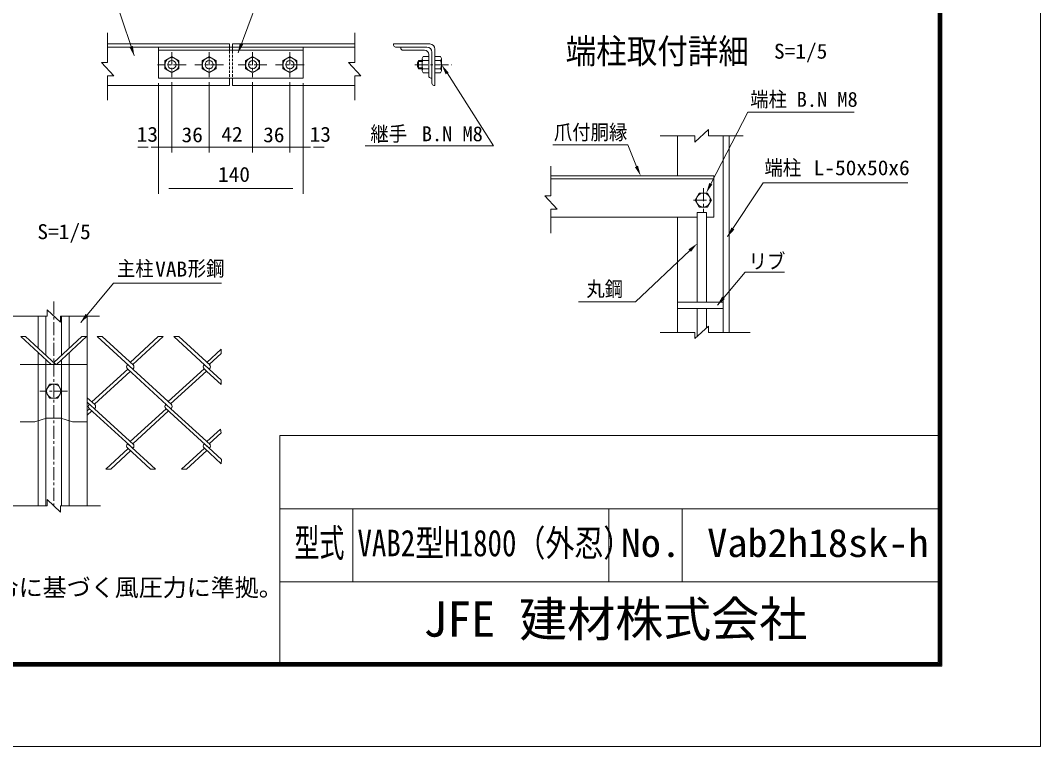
# Model space of a CAD drawing. Units: millimetres, scale not verified, with parts at other scales. Extents: x -4455 to 4455, y -3150 to 3150.
# Drawn here: x 1497 to 4455, y -3150 to -1045 of the extents above; entities that cross this region are included whole.
import ezdxf
from ezdxf.enums import TextEntityAlignment as Align

# ---------------------------------------------------------------- set-up
doc = ezdxf.new("R2010")
doc.units = ezdxf.units.MM
doc.header["$LTSCALE"] = 30
doc.linetypes.add('USER1', pattern=[2, 1.25, -0.25, 0.25, -0.25])
doc.linetypes.add('USER2', pattern=[0.375, 0.25, -0.125])
doc.layers.add('0-0_7詳細', color=7, linetype='Continuous', lineweight=18)
doc.layers.add('0-E_D-TTL', color=7, linetype='Continuous', lineweight=9)
doc.layers.add('0-D_D-TTL-TXT', color=7, linetype='Continuous')
doc.styles.add('ＭＳ ゴシック', font='')
doc.styles.get('ＭＳ ゴシック').set_extended_font_data('MS Gothic')

msp = doc.modelspace()

# ---------------------------------------------------------------- linework, layer by layer
at = {"layer": '0-0_7詳細', "color": 4}
for p, q in [((1749.59, -1167.02), (1749.59, -1081.44)), ((2465.86, -1167.02), (2465.86, -1081.44)), ((2447.86, -1167.02), (2483.86, -1205.8)), ((2465.86, -1167.02), (2447.86, -1167.02)), ((1749.59, -1205.8), (1749.59, -1275.99)), ((1749.59, -1205.8), (1767.59, -1205.8)), ((2465.86, -1205.8), (2465.86, -1275.99)), ((2465.86, -1205.8), (2483.86, -1205.8)), ((3452.63, -1379.68), (3352.18, -1379.68)), ((3452.63, -1397.68), (3491.4, -1361.68)), ((3452.63, -1379.68), (3452.63, -1397.68)), ((3491.4, -1379.68), (3491.4, -1361.68)), ((3491.4, -1379.68), (3592.85, -1379.68)), ((3035.04, -1553.29), (3035.04, -1467.71)), ((3017.04, -1553.29), (3053.04, -1592.06)), ((3035.04, -1553.29), (3017.04, -1553.29)), ((3035.04, -1592.06), (3035.04, -1662.25)), ((3035.04, -1592.06), (3053.04, -1592.06)), ((1612.49, -1919.95), (1573.72, -1883.95)), ((1573.72, -1901.95), (1573.72, -1883.95)), ((1573.72, -1901.95), (1454.14, -1901.95)), ((1612.49, -1901.95), (1725.66, -1901.95)), ((1612.49, -1901.95), (1612.49, -1919.95)), ((3452.63, -1949.58), (3352.18, -1949.58)), ((3452.63, -1967.58), (3491.4, -1931.58)), ((3452.63, -1949.58), (3452.63, -1967.58)), ((3491.4, -1949.58), (3491.4, -1931.58)), ((3491.4, -1949.58), (3612.45, -1949.58)), ((1573.72, -2452.26), (1450.91, -2452.26)), ((1573.72, -2452.26), (1573.72, -2434.26)), ((1612.49, -2470.26), (1573.72, -2434.26)), ((1612.49, -2452.26), (1729.31, -2452.26)), ((1612.49, -2452.26), (1612.49, -2470.26))]:
    msp.add_line(p, q, dxfattribs=at)
at = {"layer": '0-0_7詳細', "lineweight": 9}
for p, q in [((2102.72, -1113.37), (1749.59, -1113.37)), ((2465.86, -1122.37), (1749.59, -1122.37)), ((1896.92, -1122.37), (1896.92, -1212.37)), ((2102.72, -1122.37), (2102.72, -1113.37)), ((2465.86, -1113.37), (2111.12, -1113.37)), ((2111.12, -1122.37), (2111.12, -1113.37)), ((2316.92, -1122.37), (2316.92, -1212.37)), ((2683.66, -1113.37), (2578.66, -1113.37)), ((2578.66, -1113.37), (2578.66, -1116.37)), ((2674.66, -1122.37), (2584.66, -1122.37)), ((2599.66, -1122.37), (2674.66, -1122.37)), ((2599.66, -1122.37), (2599.66, -1125.37)), ((2316.92, -1131.37), (1896.92, -1131.37)), ((2605.66, -1131.37), (2668.66, -1131.37)), ((2680.66, -1143.37), (2680.66, -1206.37)), ((2680.66, -1196.89), (2680.66, -1149.85)), ((2689.66, -1227.37), (2689.66, -1137.37)), ((2698.66, -1233.37), (2698.66, -1128.37)), ((2714.46, -1149.85), (2698.66, -1149.85)), ((2698.66, -1149.85), (2698.66, -1196.89)), ((2717.86, -1155.73), (2714.46, -1149.85)), ((2650.8, -1185.37), (2650.8, -1161.37)), ((2661.46, -1161.37), (2650.8, -1161.37)), ((2661.46, -1191.13), (2661.46, -1155.61)), ((2663.52, -1161.37), (2680.66, -1161.37)), ((2714.46, -1161.37), (2698.66, -1161.37)), ((2316.92, -1212.37), (1896.92, -1212.37)), ((2102.72, -1233.37), (2102.72, -1212.37)), ((2111.12, -1233.37), (2111.12, -1212.37)), ((2661.46, -1185.37), (2650.8, -1185.37)), ((2661.46, -1191.13), (2664.78, -1196.89)), ((2663.52, -1185.37), (2680.66, -1185.37)), ((2664.78, -1196.89), (2680.66, -1196.89)), ((2714.46, -1185.37), (2698.66, -1185.37)), ((2714.46, -1196.89), (2698.66, -1196.89)), ((2102.72, -1233.37), (1749.59, -1233.37)), ((2465.86, -1233.37), (2111.12, -1233.37)), ((2698.66, -1233.37), (2695.66, -1233.37)), ((3401.95, -1495.73), (3401.95, -1379.68)), ((3533.95, -1949.58), (3533.95, -1379.68)), ((3551.95, -1949.58), (3551.95, -1379.68)), ((3035.04, -1495.73), (3506.95, -1495.73)), ((3035.04, -1504.73), (3506.95, -1504.73)), ((3506.95, -1495.73), (3401.95, -1495.73)), ((3424.45, -1495.73), (3424.75, -1495.73)), ((3506.95, -1615.73), (3506.95, -1495.73)), ((3035.04, -1615.73), (3459.27, -1615.73)), ((3401.95, -1949.58), (3401.95, -1615.73)), ((3459.27, -1862.21), (3459.27, -1601.79)), ((3459.27, -1601.79), (3486.27, -1601.79)), ((3486.27, -1862.21), (3486.27, -1601.79)), ((3486.27, -1615.73), (3506.95, -1615.73)), ((3533.95, -1862.21), (3401.95, -1862.21)), ((3533.95, -1880.21), (3401.95, -1880.21)), ((3459.27, -1961.42), (3459.27, -1880.21)), ((3486.27, -1936.35), (3486.27, -1880.21)), ((1548.11, -1901.95), (1548.11, -1995.11)), ((1570.61, -1901.95), (1570.61, -2015.73)), ((1615.61, -1901.95), (1615.61, -2015.73)), ((1638.11, -1901.95), (1638.11, -1995.11)), ((1690.61, -1901.95), (1690.61, -2452.26)), ((1548.11, -2008.13), (1548.11, -2452.26)), ((1638.11, -2008.13), (1638.11, -2452.26)), ((1570.61, -2028.75), (1570.61, -2452.26)), ((1615.61, -2028.75), (1615.61, -2452.26)), ((1690.61, -2042.27), (1495.6, -2042.27)), ((1495.61, -2208.51), (1538.33, -2208.51)), ((1538.33, -2208.51), (1572.48, -2198.03)), ((1572.48, -2198.03), (1613.73, -2198.03)), ((1613.73, -2198.03), (1647.9, -2208.51)), ((1647.9, -2208.51), (1690.61, -2208.51))]:
    msp.add_line(p, q, dxfattribs=at)
at = {"layer": '0-0_7詳細', "color": 3, "linetype": 'USER2'}
for p, q in [((2102.72, -1122.37), (2102.72, -1212.37)), ((2111.12, -1122.37), (2111.12, -1212.37))]:
    msp.add_line(p, q, dxfattribs=at)
at = {"layer": '0-0_7詳細', "color": 1, "linetype": 'USER1'}
for p, q in [((1935.92, -1137.42), (1935.92, -1209.17)), ((2043.92, -1137.42), (2043.92, -1209.17)), ((2169.92, -1137.42), (2169.92, -1209.17)), ((2277.92, -1137.42), (2277.92, -1209.17)), ((1977.62, -1173.37), (1894.02, -1173.37)), ((2085.62, -1173.37), (2002.02, -1173.37)), ((2211.62, -1173.37), (2128.02, -1173.37)), ((2319.62, -1173.37), (2236.02, -1173.37)), ((2640.4, -1173.37), (2746.45, -1173.37)), ((3476.95, -1531.54), (3476.95, -1600.93)), ((3448.39, -1565.73), (3505.51, -1565.73)), ((1593.11, -1860.04), (1593.11, -2452.26)), ((1633.4, -2120.15), (1552.76, -2120.15))]:
    msp.add_line(p, q, dxfattribs=at)
at = {"layer": '0-0_7詳細', "color": 1}
for p, q in [((2661.46, -1163.77), (2649.59, -1163.77)), ((2661.46, -1182.97), (2649.59, -1182.97)), ((2733.94, -1196.86), (2868.45, -1408.65)), ((1896.92, -1227.37), (1896.92, -1547.68)), ((1896.92, -1227.37), (1896.92, -1427.68)), ((1935.92, -1224.17), (1935.92, -1427.68)), ((1935.92, -1224.17), (1935.92, -1427.68)), ((2043.92, -1224.17), (2043.92, -1427.68)), ((2043.92, -1224.17), (2043.92, -1427.68)), ((2169.92, -1224.17), (2169.92, -1427.68)), ((2169.92, -1224.17), (2169.92, -1427.68)), ((2277.92, -1224.17), (2277.92, -1427.68)), ((2277.92, -1224.17), (2277.92, -1427.68)), ((2316.92, -1227.37), (2316.92, -1547.68)), ((2316.92, -1227.37), (2316.92, -1427.68)), ((3498.6, -1518.44), (3606.16, -1310.64)), ((3606.16, -1310.64), (3914.64, -1310.64)), ((1866.92, -1412.68), (1836.92, -1412.68)), ((1905.92, -1412.68), (1875.92, -1412.68)), ((1935.92, -1412.68), (1896.92, -1412.68)), ((2043.92, -1412.68), (1935.92, -1412.68)), ((1965.92, -1412.68), (1995.92, -1412.68)), ((2013.92, -1412.68), (1983.92, -1412.68)), ((2043.92, -1412.68), (2169.92, -1412.68)), ((2073.92, -1412.68), (2103.92, -1412.68)), ((2139.92, -1412.68), (2109.92, -1412.68)), ((2169.92, -1412.68), (2277.92, -1412.68)), ((2199.92, -1412.68), (2229.92, -1412.68)), ((2247.92, -1412.68), (2217.92, -1412.68)), ((2277.92, -1412.68), (2316.92, -1412.68)), ((2307.92, -1412.68), (2337.92, -1412.68)), ((2346.92, -1412.68), (2376.92, -1412.68)), ((2495.89, -1408.65), (2868.45, -1408.65)), ((3040.87, -1405.94), (3257.81, -1405.94)), ((3282.87, -1468.45), (3257.81, -1405.94)), ((1926.92, -1532.68), (2286.92, -1532.68)), ((3437.41, -1712.33), (3279.71, -1860.52)), ((3114.97, -1860.52), (3279.71, -1860.52))]:
    msp.add_line(p, q, dxfattribs=at)
at = {"layer": '0-0_7詳細', "color": 3}
for p, q in [((1585.36, -2042.27), (1497.53, -1961.78)), ((1511.74, -1961.78), (1497.53, -1961.78)), ((1599.57, -2042.27), (1511.74, -1961.78)), ((1674.47, -1961.78), (1593.11, -2036.34)), ((1688.68, -1961.78), (1600.85, -2042.27)), ((1688.68, -1961.78), (1674.47, -1961.78)), ((1823.31, -2056.86), (1719.56, -1961.78)), ((1733.77, -1961.78), (1719.56, -1961.78)), ((1824.38, -2044.82), (1733.77, -1961.78)), ((1896.5, -1961.78), (1815.14, -2036.34)), ((1910.71, -1961.78), (1822.24, -2042.85)), ((1910.71, -1961.78), (1896.5, -1961.78)), ((2044.27, -2055.87), (1941.59, -1961.78)), ((1955.8, -1961.78), (1941.59, -1961.78)), ((2046.41, -2044.82), (1955.8, -1961.78)), ((2079.19, -1997.83), (2037.16, -2036.34)), ((2079.19, -2010.85), (2044.27, -2042.85)), ((2079.19, -2010.85), (2079.19, -1997.83)), ((1808.03, -2055.87), (1704.12, -2151.09)), ((1815.14, -2062.39), (1711.23, -2157.6)), ((1808.03, -2042.85), (1806.96, -2043.83)), ((1808.03, -2042.85), (1806.96, -2043.83)), ((1933.25, -2170.62), (1806.96, -2054.89)), ((1823.31, -2054.89), (1822.24, -2055.87)), ((1935.4, -2159.56), (1823.31, -2056.86)), ((2028.99, -2054.89), (1925.08, -2150.11)), ((2036.09, -2061.4), (1932.18, -2156.62)), ((2030.06, -2042.85), (2028.99, -2043.83)), ((2030.06, -2042.85), (2028.99, -2043.83)), ((2037.16, -2062.39), (2028.99, -2054.89)), ((2079.19, -2100.9), (2037.16, -2062.39)), ((2045.71, -2054.56), (2044.27, -2055.87)), ((2045.71, -2054.56), (2044.27, -2055.87)), ((2045.34, -2054.89), (2044.27, -2055.87)), ((2045.34, -2054.89), (2044.27, -2055.87)), ((2079.19, -2087.88), (2044.27, -2055.87)), ((2079.19, -2100.9), (2079.19, -2087.88)), ((1712.3, -2158.58), (1690.61, -2138.71)), ((1711.23, -2170.62), (1690.61, -2151.73)), ((1697.02, -2157.6), (1695.95, -2158.58)), ((1697.02, -2157.6), (1695.95, -2158.58)), ((1919.04, -2157.6), (1917.97, -2158.58)), ((1919.04, -2157.6), (1917.97, -2158.58)), ((1697.02, -2170.62), (1690.61, -2176.49)), ((1704.12, -2177.13), (1690.61, -2189.52)), ((1823.31, -2286.35), (1695.95, -2169.64)), ((1712.3, -2169.64), (1711.23, -2170.62)), ((1824.38, -2274.31), (1711.23, -2170.62)), ((1919.04, -2170.62), (1815.14, -2265.84)), ((1926.15, -2177.13), (1822.24, -2272.35)), ((2045.34, -2286.35), (1917.97, -2169.64)), ((1926.15, -2177.13), (1917.97, -2169.64)), ((1934.69, -2169.3), (1933.25, -2170.62)), ((1934.32, -2169.64), (1933.25, -2170.62)), ((1934.32, -2169.64), (1933.25, -2170.62)), ((2046.41, -2274.31), (1933.25, -2170.62)), ((2076.45, -2229.84), (2037.16, -2265.84)), ((2079.19, -2240.34), (2044.27, -2272.35)), ((2076.45, -2229.84), (2079.19, -2240.34)), ((1808.03, -2272.35), (1806.96, -2273.33)), ((1808.03, -2272.35), (1806.96, -2273.33)), ((1888.26, -2345.87), (1808.03, -2272.35)), ((2030.06, -2272.35), (2028.99, -2273.33)), ((2030.06, -2272.35), (2028.99, -2273.33)), ((2079.37, -2317.53), (2030.06, -2272.35)), ((1809.1, -2286.35), (1744.15, -2345.87)), ((1816.21, -2292.86), (1758.36, -2345.87)), ((1874.05, -2345.87), (1806.96, -2284.39)), ((1815.14, -2291.88), (1806.96, -2284.39)), ((1823.31, -2284.39), (1822.24, -2285.37)), ((1823.31, -2284.39), (1822.24, -2285.37)), ((2030.06, -2285.37), (1964.04, -2345.87)), ((2037.16, -2291.88), (1978.25, -2345.87)), ((2037.16, -2291.88), (2028.99, -2284.39)), ((2079.15, -2330.35), (2028.99, -2284.39)), ((2045.34, -2284.39), (2044.27, -2285.37)), ((2045.34, -2284.39), (2044.27, -2285.37)), ((2079.37, -2317.53), (2079.15, -2330.35)), ((1758.36, -2345.87), (1744.15, -2345.87)), ((1888.26, -2345.87), (1874.05, -2345.87)), ((1978.25, -2345.87), (1964.04, -2345.87))]:
    msp.add_line(p, q, dxfattribs=at)
at = {"layer": '0-0_7詳細', "lineweight": 9}
for points in [[(2548.55, -988.35), (2183.96, -988.35), (2127.76, -1139.19)], [(1649.3, -1017.68), (1782.67, -1017.68), (1826.49, -1147.1)], [(2661.46, -1155.61), (2664.78, -1149.85), (2680.66, -1149.85)], [(2689.66, -1137.37), (2689.66, -1212.37), (2686.66, -1212.37)], [(2717.86, -1155.73), (2717.86, -1191.01), (2714.46, -1196.89)], [(2079.55, -1806.44), (1766.48, -1806.44), (1671.74, -1920.53)]]:
    msp.add_lwpolyline(points, dxfattribs=at)
for points in [[(1935.92, -1149.85), (1915.55, -1161.61), (1915.55, -1185.13), (1935.92, -1196.89), (1956.29, -1185.13), (1956.29, -1161.61)], [(2043.92, -1149.85), (2023.55, -1161.61), (2023.55, -1185.13), (2043.92, -1196.89), (2064.29, -1185.13), (2064.29, -1161.61)], [(2169.92, -1149.85), (2149.55, -1161.61), (2149.55, -1185.13), (2169.92, -1196.89), (2190.29, -1185.13), (2190.29, -1161.61)], [(2277.92, -1149.85), (2257.55, -1161.61), (2257.55, -1185.13), (2277.92, -1196.89), (2298.29, -1185.13), (2298.29, -1161.61)]]:
    msp.add_lwpolyline(points, close=True, dxfattribs=at)
at = {"layer": '0-0_7詳細', "color": 4}
msp.add_lwpolyline([(1749.59, -1167.02), (1731.59, -1167.02), (1767.59, -1205.8)], dxfattribs=at)
at = {"layer": '0-0_7詳細', "color": 1}
for points in [[(4069.69, -1515.78), (3650.22, -1515.78), (3547.31, -1671.61)], [(3712.02, -1775.1), (3598.18, -1775.1), (3517.49, -1870.53)]]:
    msp.add_lwpolyline(points, dxfattribs=at)
at = {"layer": '0-0_7詳細', "color": 3}
for points in [[(3500.47, -1565.73), (3488.71, -1545.36), (3465.19, -1545.36), (3453.43, -1565.73), (3465.19, -1586.1), (3488.71, -1586.1)], [(1569.59, -2120.15), (1581.35, -2099.78), (1604.87, -2099.78), (1616.63, -2120.15), (1604.87, -2140.52), (1581.35, -2140.52)]]:
    msp.add_lwpolyline(points, close=True, dxfattribs=at)
at = {"layer": '0-0_7詳細', "lineweight": 9}
for centre, radius in [((1935.92, -1173.37), 20.4), ((2043.92, -1173.37), 20.4), ((2169.92, -1173.37), 20.4), ((2277.92, -1173.37), 20.4), ((1935.92, -1173.37), 12), ((2043.92, -1173.37), 12), ((2169.92, -1173.37), 12), ((2277.92, -1173.37), 12)]:
    msp.add_circle(centre, radius, dxfattribs=at)
at = {"layer": '0-0_7詳細', "color": 3}
for centre in [(3476.95, -1565.73), (1593.11, -2120.15)]:
    msp.add_circle(centre, 20.4, dxfattribs=at)
at = {"layer": '0-0_7詳細', "lineweight": 9}
for centre, radius, start, end in [((2584.66, -1116.37), 6, 180, 270), ((2674.66, -1137.37), 15, 0, 90), ((2674.66, -1137.37), 15, 0, 90), ((2683.66, -1128.37), 15, 0, 90), ((2605.66, -1125.37), 6, 180, 270), ((2668.66, -1143.37), 12, 0, 90), ((2671.58, -1173.37), 24, 150, 210), ((2670.55, -1155.61), 9.09, 180, 219.3382), ((2697.46, -1173.37), 36, 160.52878, 199.47122), ((2711.98, -1156.03), 5.88, 294.94299, 2.968), ((2694.95, -1173.37), 22.91, 328.40741, 31.59259), ((2670.55, -1191.13), 9.09, 140.6618, 180), ((2686.66, -1206.37), 6, 180, 270), ((2711.98, -1190.7), 5.88, 357.032, 65.05701), ((2695.66, -1227.37), 6, 180, 270)]:
    msp.add_arc(centre, radius, start, end, dxfattribs=at)
at = {"layer": '0-0_7詳細', "color": 3}
for centre, start, end in [((1812.03, -2049.36), 132.5, 227.5), ((1818.24, -2049.36), 312.5, 47.5), ((2034.06, -2049.36), 132.5, 227.5), ((2040.27, -2049.36), 312.5, 47.5), ((1701.01, -2164.11), 132.5, 227.5), ((1707.23, -2164.11), 312.5, 47.5), ((1923.04, -2164.11), 132.5, 227.5), ((1929.26, -2164.11), 312.5, 47.5), ((1812.03, -2278.86), 132.5, 227.5), ((1818.24, -2278.86), 312.5, 47.5), ((2034.06, -2278.86), 132.5, 227.5), ((2040.27, -2278.86), 312.5, 47.5)]:
    msp.add_arc(centre, 7.5, start, end, dxfattribs=at)
at = {"layer": '0-0_7詳細'}
for points in [[(1827.13, -1149), (1812.57, -1122.25), (1822.44, -1118.91)], [(2127.06, -1141.06), (2132.65, -1111.13), (2142.42, -1114.77)], [(1670.46, -1922.07), (1685.62, -1895.66), (1693.63, -1902.32)]]:
    msp.add_solid(points, dxfattribs=at)
at = {"layer": '0-0_7詳細', "color": 1}
for points in [[(2729.72, -1201.37), (2717.86, -1173.37), (2738.16, -1196.01)], [(3287.41, -1466.37), (3295.37, -1495.73), (3278.32, -1470.54)], [(3503.09, -1520.65), (3485.36, -1545.36), (3494.12, -1516.23)], [(3546.21, -1673.28), (3558.4, -1645.38), (3567.09, -1651.12)], [(3433.98, -1708.68), (3459.27, -1691.78), (3440.83, -1715.97)], [(3516.2, -1872.06), (3531.59, -1845.79), (3539.54, -1852.51)]]:
    msp.add_solid(points, dxfattribs=at)
at = {"layer": '0-E_D-TTL'}
for p, q in [((2248.64, -2248.64), (2248.64, -2906.26)), ((2248.64, -2248.64), (4157.86, -2248.64)), ((2248.64, -2460.77), (4157.86, -2460.77)), ((2460.77, -2460.77), (2460.77, -2672.91)), ((3203.25, -2460.77), (3203.25, -2672.91)), ((3415.38, -2460.77), (3415.38, -2672.91)), ((2248.64, -2672.91), (4157.86, -2672.91))]:
    msp.add_line(p, q, dxfattribs=at)
at = {"layer": '0-E_D-TTL', "color": 2, "lineweight": 18}
msp.add_lwpolyline([(-4454.85, 3150.21), (4454.85, 3150.21), (4454.85, -3150.21), (-4454.85, -3150.21)], close=True, dxfattribs=at)
at = {"layer": '0-E_D-TTL'}
for points in [[(-4168.47, 2916.87), (4168.47, 2916.87), (4168.47, -2916.87), (-4168.47, -2916.87)], [(-4165.81, 2914.21), (4165.81, 2914.21), (4165.81, -2914.21), (-4165.81, -2914.21)], [(-4163.16, 2911.56), (4163.16, 2911.56), (4163.16, -2911.56), (-4163.16, -2911.56)], [(-4160.51, 2908.91), (4160.51, 2908.91), (4160.51, -2908.91), (-4160.51, -2908.91)], [(-4157.86, 2906.26), (4157.86, 2906.26), (4157.86, -2906.26), (-4157.86, -2906.26)]]:
    msp.add_lwpolyline(points, close=True, dxfattribs=at)

# ---------------------------------------------------------------- texts
at = {"layer": '0-0_7詳細', "style": 'ＭＳ ゴシック', "width": 0.9}
msp.add_text('端柱取付詳細', height=72.14, dxfattribs=at).set_placement((3077.58, -1191.8), align=Align.BOTTOM_LEFT)
at = {"layer": '0-0_7詳細', "color": 3, "style": 'ＭＳ ゴシック'}
for s, width, p in [('S=1/5', 1.05, (3681.68, -1169)), ('端柱', 0.9, (3612.82, -1308.47)), ('13', 1.05, (1833.67, -1409.71)), ('36', 1.05, (1963.84, -1411.18)), ('42', 1.05, (2079.1, -1409.71)), ('36', 1.05, (2200.5, -1411.18)), ('13', 1.05, (2335.18, -1409.71)), ('継手', 0.9, (2511.41, -1408.31)), ('爪付胴縁', 0.9, (3043.59, -1403.76)), ('端柱', 0.9, (3654.01, -1506.81)), ('140', 1.05, (2069.42, -1526)), ('L-50x50x6', 1.05, (3796.82, -1506.81)), ('S=1/5', 1.05, (1545.8, -1692.18)), ('リブ', 0.9, (3608.32, -1777.83)), ('主柱', 0.9, (1776.56, -1798.98)), ('VAB', 1.05, (1887.36, -1800.7)), ('形鋼', 0.9, (1981.82, -1798.98)), ('丸鋼', 0.9, (3137.8, -1858.34))]:
    msp.add_text(s, height=43.33, dxfattribs=dict(at, width=width)).set_placement(p, align=Align.BOTTOM_LEFT)
for p in [(3747.63, -1308.47), (2660.61, -1408.31)]:
    msp.add_text('B.N M8', height=43.33, dxfattribs=at).set_placement(p, align=Align.BOTTOM_LEFT)
at = {"layer": '0-D_D-TTL-TXT', "style": 'ＭＳ ゴシック'}
for s, height, width, p in [('型式', 81.64, 0.65, (2291.35, -2624.97)), ('VAB2型H1800（外忍）', 76.97, 0.8, (2473.95, -2621.64)), ('No.', 81.64, 1.05, (3237.19, -2624.97)), ('Vab2h18sk-h', 81.64, 1.05, (3488.22, -2624.97))]:
    msp.add_text(s, height=height, dxfattribs=dict(at, width=width)).set_placement(p, align=Align.BOTTOM_LEFT)
for s, height, p in [('（設計条件）風荷重：昭和57年改正 建築基準法・同施行令に基づく風圧力に準拠。', 51.03, (-352.62, -2729.76)), ('JFE 建材株式会社', 102.1, (2664.83, -2862.24))]:
    msp.add_text(s, height=height, dxfattribs=at).set_placement(p, align=Align.BOTTOM_LEFT)

doc.saveas('drawing.dxf')
